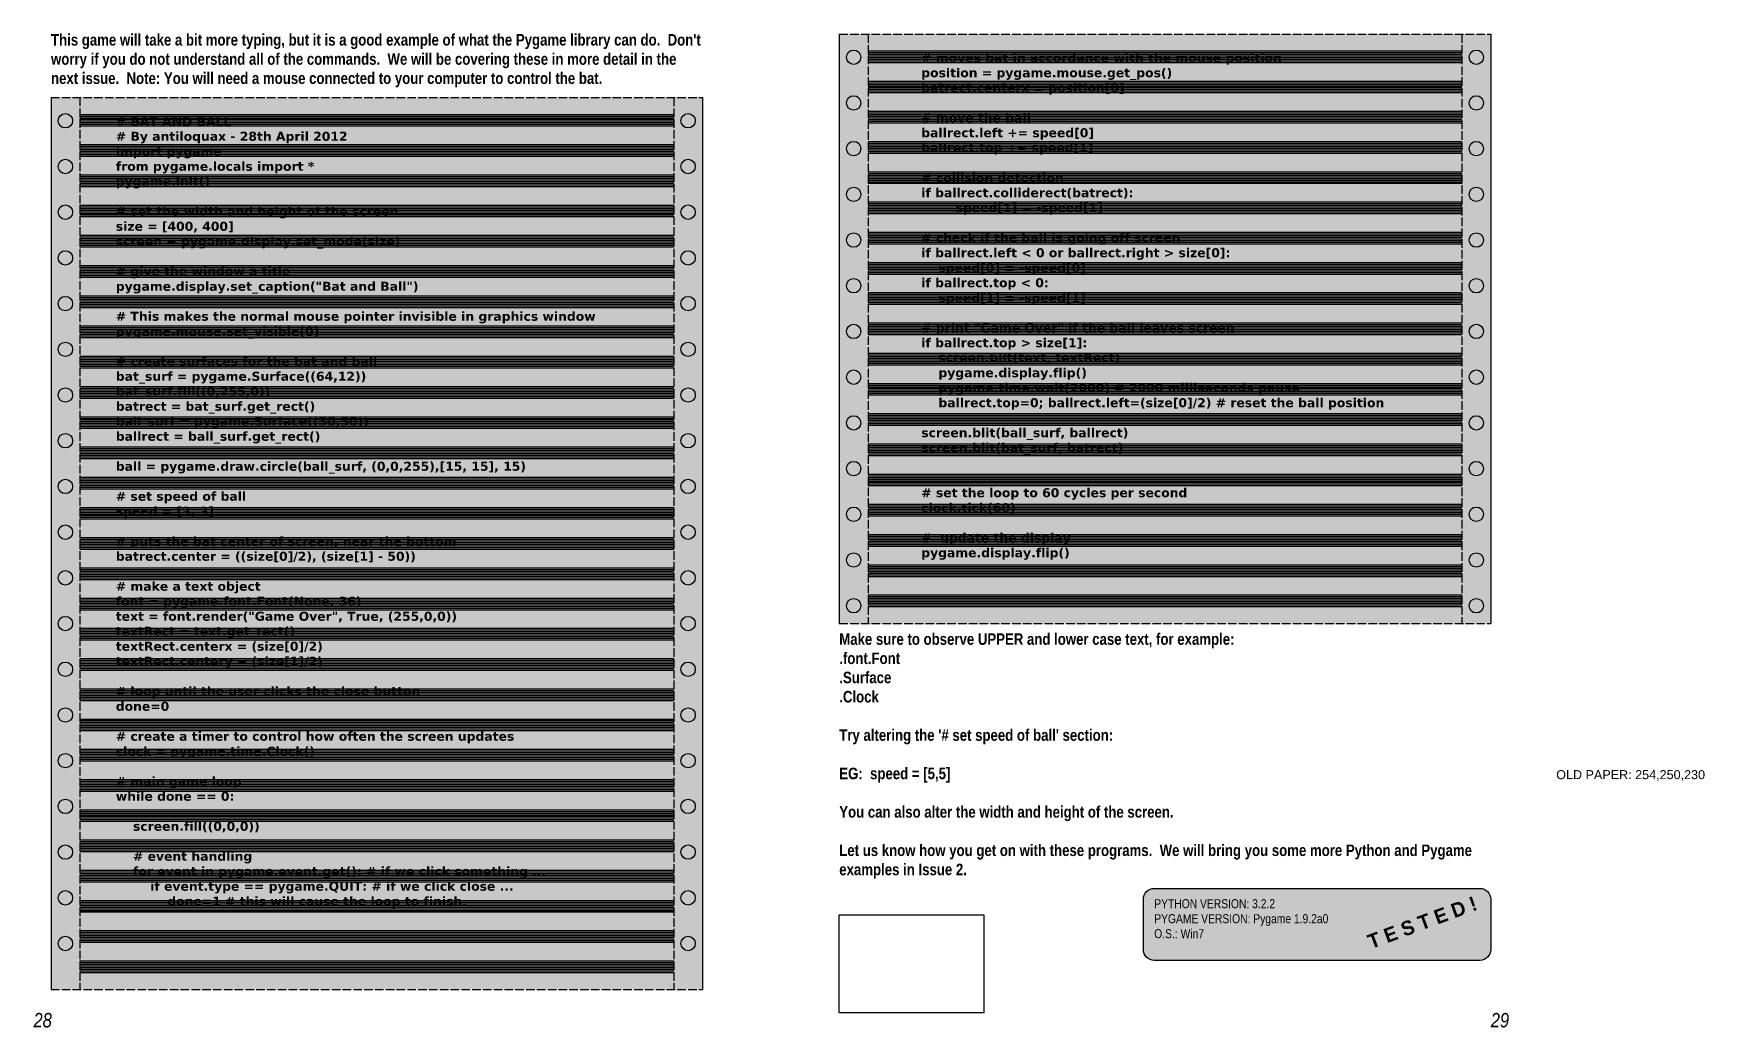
# Model space of a CAD drawing. Header units: millimetres. Extents: x 744 to 1208, y 6 to 282.
import ezdxf

# ---------------------------------------------------------------- set-up
doc = ezdxf.new("R2010")
doc.units = ezdxf.units.MM
doc.header["$LTSCALE"] = 0.2
doc.linetypes.add('ACAD_ISO02W100', pattern=[15, 12, -3])
for name, color, linetype in [('Background Fill', 3, 'Continuous'), ('Images', 7, 'Continuous'), ('Text', 7, 'Continuous')]:
    doc.layers.add(name, color=color, linetype=linetype)
doc.styles.get("Standard").update_dxf_attribs({"font": 'arial.ttf'})
picture_1 = doc.add_image_def('image1.png', size_in_pixel=(512, 347))

msp = doc.modelspace()

# ---------------------------------------------------------------- hatches: boundary and pattern name
at = {"layer": 'Background Fill', "true_color": 0xfefae6}
h = msp.add_hatch(color=7, dxfattribs=at)
h.dxf.hatch_style = 1
h.paths.add_polyline_path([(975.56, 282), (967.56, 282), (967.56, 118.2), (975.56, 118.2)])
h.paths.add_polyline_path([(973.56, 250.16, -1), (969.56, 250.16, -1)], flags=16)
h.paths.add_polyline_path([(969.56, 262.86, -1), (973.56, 262.86, -1)], flags=16)
h.paths.add_polyline_path([(973.56, 237.46, -1), (969.56, 237.46, -1)], flags=16)
h.paths.add_polyline_path([(969.56, 275.56, -1), (973.56, 275.56, -1)], flags=16)
h.paths.add_polyline_path([(973.56, 224.76, -1), (969.56, 224.76, -1)], flags=16)
h.paths.add_polyline_path([(973.56, 212.06, -1), (969.56, 212.06, -1)], flags=16)
h.paths.add_polyline_path([(973.56, 199.36, -1), (969.56, 199.36, -1)], flags=16)
h.paths.add_polyline_path([(973.56, 186.66, -1), (969.56, 186.66, -1)], flags=16)
h.paths.add_polyline_path([(973.56, 173.96, -1), (969.56, 173.96, -1)], flags=16)
h.paths.add_polyline_path([(973.56, 161.26, -1), (969.56, 161.26, -1)], flags=16)
h.paths.add_polyline_path([(973.56, 148.56, -1), (969.56, 148.56, -1)], flags=16)
h.paths.add_polyline_path([(973.56, 135.86, -1), (969.56, 135.86, -1)], flags=16)
h.paths.add_polyline_path([(973.56, 123.16, -1), (969.56, 123.16, -1)], flags=16)
h.paths.add_polyline_path([(1148.56, 282), (1140.56, 282), (1140.56, 118.2), (1148.56, 118.2)])
h.paths.add_polyline_path([(1146.56, 250.16, -1), (1142.56, 250.16, -1)], flags=16)
h.paths.add_polyline_path([(1142.56, 262.86, -1), (1146.56, 262.86, -1)], flags=16)
h.paths.add_polyline_path([(1146.56, 237.46, -1), (1142.56, 237.46, -1)], flags=16)
h.paths.add_polyline_path([(1142.56, 275.56, -1), (1146.56, 275.56, -1)], flags=16)
h.paths.add_polyline_path([(1146.56, 224.76, -1), (1142.56, 224.76, -1)], flags=16)
h.paths.add_polyline_path([(1146.56, 212.06, -1), (1142.56, 212.06, -1)], flags=16)
h.paths.add_polyline_path([(1146.56, 199.36, -1), (1142.56, 199.36, -1)], flags=16)
h.paths.add_polyline_path([(1146.56, 186.66, -1), (1142.56, 186.66, -1)], flags=16)
h.paths.add_polyline_path([(1146.56, 173.96, -1), (1142.56, 173.96, -1)], flags=16)
h.paths.add_polyline_path([(1146.56, 161.26, -1), (1142.56, 161.26, -1)], flags=16)
h.paths.add_polyline_path([(1146.56, 148.56, -1), (1142.56, 148.56, -1)], flags=16)
h.paths.add_polyline_path([(1146.56, 135.86, -1), (1142.56, 135.86, -1)], flags=16)
h.paths.add_polyline_path([(1146.56, 123.16, -1), (1142.56, 123.16, -1)], flags=16)
h = msp.add_hatch(color=7, dxfattribs=at)
h.dxf.hatch_style = 1
h.paths.add_polyline_path([(929.56, 264.34), (921.56, 264.34), (921.56, 16.54), (929.56, 16.54)])
h.paths.add_polyline_path([(927.56, 232.5, -1), (923.56, 232.5, -1)], flags=16)
h.paths.add_polyline_path([(923.56, 245.2, -1), (927.56, 245.2, -1)], flags=16)
h.paths.add_polyline_path([(927.56, 219.8, -1), (923.56, 219.8, -1)], flags=16)
h.paths.add_polyline_path([(923.56, 257.9, -1), (927.56, 257.9, -1)], flags=16)
h.paths.add_polyline_path([(927.56, 207.1, -1), (923.56, 207.1, -1)], flags=16)
h.paths.add_polyline_path([(927.56, 194.4, -1), (923.56, 194.4, -1)], flags=16)
h.paths.add_polyline_path([(927.56, 181.7, -1), (923.56, 181.7, -1)], flags=16)
h.paths.add_polyline_path([(927.56, 169, -1), (923.56, 169, -1)], flags=16)
h.paths.add_polyline_path([(927.56, 156.3, -1), (923.56, 156.3, -1)], flags=16)
h.paths.add_polyline_path([(927.56, 143.6, -1), (923.56, 143.6, -1)], flags=16)
h.paths.add_polyline_path([(927.56, 130.9, -1), (923.56, 130.9, -1)], flags=16)
h.paths.add_polyline_path([(927.56, 118.2, -1), (923.56, 118.2, -1)], flags=16)
h.paths.add_polyline_path([(927.56, 105.5, -1), (923.56, 105.5, -1)], flags=16)
h.paths.add_polyline_path([(927.56, 92.8, -1), (923.56, 92.8, -1)], flags=16)
h.paths.add_polyline_path([(927.56, 80.1, -1), (923.56, 80.1, -1)], flags=16)
h.paths.add_polyline_path([(927.56, 67.4, -1), (923.56, 67.4, -1)], flags=16)
h.paths.add_polyline_path([(927.56, 54.7, -1), (923.56, 54.7, -1)], flags=16)
h.paths.add_polyline_path([(927.56, 42, -1), (923.56, 42, -1)], flags=16)
h.paths.add_polyline_path([(927.56, 29.3, -1), (923.56, 29.3, -1)], flags=16)
h.paths.add_polyline_path([(756.56, 264.34), (748.56, 264.34), (748.56, 16.54), (756.56, 16.54)])
h.paths.add_polyline_path([(750.56, 245.2, -1), (754.56, 245.2, -1)], flags=16)
h.paths.add_polyline_path([(754.56, 232.5, -1), (750.56, 232.5, -1)], flags=16)
h.paths.add_polyline_path([(750.56, 257.9, -1), (754.56, 257.9, -1)], flags=16)
h.paths.add_polyline_path([(754.56, 219.8, -1), (750.56, 219.8, -1)], flags=16)
h.paths.add_polyline_path([(754.56, 207.1, -1), (750.56, 207.1, -1)], flags=16)
h.paths.add_polyline_path([(754.56, 194.4, -1), (750.56, 194.4, -1)], flags=16)
h.paths.add_polyline_path([(754.56, 181.7, -1), (750.56, 181.7, -1)], flags=16)
h.paths.add_polyline_path([(754.56, 169, -1), (750.56, 169, -1)], flags=16)
h.paths.add_polyline_path([(754.56, 156.3, -1), (750.56, 156.3, -1)], flags=16)
h.paths.add_polyline_path([(754.56, 143.6, -1), (750.56, 143.6, -1)], flags=16)
h.paths.add_polyline_path([(754.56, 130.9, -1), (750.56, 130.9, -1)], flags=16)
h.paths.add_polyline_path([(754.56, 118.2, -1), (750.56, 118.2, -1)], flags=16)
h.paths.add_polyline_path([(754.56, 105.5, -1), (750.56, 105.5, -1)], flags=16)
h.paths.add_polyline_path([(754.56, 92.8, -1), (750.56, 92.8, -1)], flags=16)
h.paths.add_polyline_path([(754.56, 80.1, -1), (750.56, 80.1, -1)], flags=16)
h.paths.add_polyline_path([(754.56, 67.4, -1), (750.56, 67.4, -1)], flags=16)
h.paths.add_polyline_path([(754.56, 54.7, -1), (750.56, 54.7, -1)], flags=16)
h.paths.add_polyline_path([(754.56, 42, -1), (750.56, 42, -1)], flags=16)
h.paths.add_polyline_path([(754.56, 29.3, -1), (750.56, 29.3, -1)], flags=16)
h = msp.add_hatch(color=7, dxfattribs=at)
h.dxf.hatch_style = 1
edge = h.paths.add_edge_path()
edge.add_arc((1055.06, 41.62), 3, 90, 180, ccw=False)
edge.add_line((1055.06, 44.62), (1145.56, 44.62))
edge.add_arc((1145.56, 41.62), 3, 0, 90, ccw=False)
edge.add_line((1148.56, 41.62), (1148.56, 27.62))
edge.add_arc((1145.56, 27.62), 3, -90, 0, ccw=False)
edge.add_line((1145.56, 24.62), (1055.06, 24.62))
edge.add_arc((1055.06, 27.62), 3, 180, 270, ccw=False)
edge.add_line((1052.06, 27.62), (1052.06, 41.62))

# ---------------------------------------------------------------- linework, layer by layer
at = {"color": 254, "linetype": 'ACAD_ISO02W100', "true_color": 0xfcf0b6}
for p, q in [((967.56, 282), (1148.56, 282)), ((975.56, 282), (975.56, 118.2)), ((1140.56, 282), (1140.56, 118.2)), ((748.56, 264.34), (929.56, 264.34)), ((756.56, 264.34), (756.56, 16.54)), ((921.56, 264.34), (921.56, 16.54)), ((967.56, 118.2), (1148.56, 118.2)), ((748.56, 16.54), (929.56, 16.54))]:
    msp.add_line(p, q, dxfattribs=at)
at = {"color": 254, "true_color": 0xfcf0b6}
for p, q in [((967.56, 282), (967.56, 118.2)), ((1148.56, 282), (1148.56, 118.2)), ((748.56, 264.34), (748.56, 16.54)), ((929.56, 264.34), (929.56, 16.54))]:
    msp.add_line(p, q, dxfattribs=at)
msp.add_lwpolyline([(1052.06, 41.62, -0.414214), (1055.06, 44.62), (1145.56, 44.62, -0.414214), (1148.56, 41.62), (1148.56, 27.62, -0.414214), (1145.56, 24.62), (1055.06, 24.62, -0.414214), (1052.06, 27.62)], format="xyb", close=True, dxfattribs=at)
for centre in [(971.56, 275.56), (1144.56, 275.56), (971.56, 262.86), (1144.56, 262.86), (752.56, 257.9), (925.56, 257.9), (971.56, 250.16), (1144.56, 250.16), (752.56, 245.2), (925.56, 245.2), (971.56, 237.46), (1144.56, 237.46), (752.56, 232.5), (925.56, 232.5), (971.56, 224.76), (1144.56, 224.76), (752.56, 219.8), (925.56, 219.8), (971.56, 212.06), (1144.56, 212.06), (752.56, 207.1), (925.56, 207.1), (971.56, 199.36), (1144.56, 199.36), (752.56, 194.4), (925.56, 194.4), (971.56, 186.66), (1144.56, 186.66), (752.56, 181.7), (925.56, 181.7), (971.56, 173.96), (1144.56, 173.96), (752.56, 169), (925.56, 169), (971.56, 161.26), (1144.56, 161.26), (752.56, 156.3), (925.56, 156.3), (971.56, 148.56), (1144.56, 148.56), (752.56, 143.6), (925.56, 143.6), (971.56, 135.86), (1144.56, 135.86), (752.56, 130.9), (925.56, 130.9), (971.56, 123.16), (1144.56, 123.16), (752.56, 118.2), (925.56, 118.2), (752.56, 105.5), (925.56, 105.5), (752.56, 92.8), (925.56, 92.8), (752.56, 80.1), (925.56, 80.1), (752.56, 67.4), (925.56, 67.4), (752.56, 54.7), (925.56, 54.7), (752.56, 42), (925.56, 42), (752.56, 29.3), (925.56, 29.3)]:
    msp.add_circle(centre, 2, dxfattribs=at)
at = {"layer": 'Background Fill', "color": 254, "true_color": 0xcdfee6}
for p, q in [((975.56, 277.34), (1140.56, 277.34)), ((975.56, 276.88), (1140.56, 276.88)), ((975.56, 276.42), (1140.56, 276.42)), ((975.56, 275.96), (1140.56, 275.96)), ((975.56, 275.5), (1140.56, 275.5)), ((975.56, 275.04), (1140.56, 275.04)), ((975.56, 274.58), (1140.56, 274.58)), ((975.56, 274.12), (1140.56, 274.12)), ((975.56, 268.94), (1140.56, 268.94)), ((975.56, 268.48), (1140.56, 268.48)), ((975.56, 268.02), (1140.56, 268.02)), ((975.56, 267.56), (1140.56, 267.56)), ((975.56, 267.1), (1140.56, 267.1)), ((975.56, 266.64), (1140.56, 266.64)), ((975.56, 266.18), (1140.56, 266.18)), ((975.56, 265.72), (1140.56, 265.72)), ((975.56, 260.54), (1140.56, 260.54)), ((975.56, 260.08), (1140.56, 260.08)), ((756.56, 259.68), (921.56, 259.68)), ((756.56, 259.22), (921.56, 259.22)), ((756.56, 258.76), (921.56, 258.76)), ((756.56, 258.3), (921.56, 258.3)), ((756.56, 257.84), (921.56, 257.84)), ((756.56, 257.38), (921.56, 257.38)), ((756.56, 256.92), (921.56, 256.92)), ((756.56, 256.46), (921.56, 256.46)), ((975.56, 259.62), (1140.56, 259.62)), ((975.56, 259.16), (1140.56, 259.16)), ((975.56, 258.7), (1140.56, 258.7)), ((975.56, 258.24), (1140.56, 258.24)), ((975.56, 257.78), (1140.56, 257.78)), ((975.56, 257.32), (1140.56, 257.32)), ((756.56, 251.28), (921.56, 251.28)), ((756.56, 250.82), (921.56, 250.82)), ((975.56, 252.14), (1140.56, 252.14)), ((975.56, 251.68), (1140.56, 251.68)), ((975.56, 251.22), (1140.56, 251.22)), ((975.56, 250.76), (1140.56, 250.76)), ((756.56, 250.36), (921.56, 250.36)), ((756.56, 249.9), (921.56, 249.9)), ((756.56, 249.44), (921.56, 249.44)), ((756.56, 248.98), (921.56, 248.98)), ((756.56, 248.52), (921.56, 248.52)), ((756.56, 248.06), (921.56, 248.06)), ((975.56, 250.3), (1140.56, 250.3)), ((975.56, 249.84), (1140.56, 249.84)), ((975.56, 249.38), (1140.56, 249.38)), ((975.56, 248.92), (1140.56, 248.92)), ((756.56, 242.88), (921.56, 242.88)), ((756.56, 242.42), (921.56, 242.42)), ((756.56, 241.96), (921.56, 241.96)), ((756.56, 241.5), (921.56, 241.5)), ((975.56, 243.74), (1140.56, 243.74)), ((975.56, 243.28), (1140.56, 243.28)), ((975.56, 242.82), (1140.56, 242.82)), ((975.56, 242.36), (1140.56, 242.36)), ((975.56, 241.9), (1140.56, 241.9)), ((975.56, 241.44), (1140.56, 241.44)), ((756.56, 241.04), (921.56, 241.04)), ((756.56, 240.58), (921.56, 240.58)), ((756.56, 240.12), (921.56, 240.12)), ((756.56, 239.66), (921.56, 239.66)), ((975.56, 240.98), (1140.56, 240.98)), ((975.56, 240.52), (1140.56, 240.52)), ((756.56, 234.48), (921.56, 234.48)), ((756.56, 234.02), (921.56, 234.02)), ((756.56, 233.56), (921.56, 233.56)), ((756.56, 233.1), (921.56, 233.1)), ((756.56, 232.64), (921.56, 232.64)), ((756.56, 232.18), (921.56, 232.18)), ((975.56, 235.34), (1140.56, 235.34)), ((975.56, 234.88), (1140.56, 234.88)), ((975.56, 234.42), (1140.56, 234.42)), ((975.56, 233.96), (1140.56, 233.96)), ((975.56, 233.5), (1140.56, 233.5)), ((975.56, 233.04), (1140.56, 233.04)), ((975.56, 232.58), (1140.56, 232.58)), ((756.56, 231.72), (921.56, 231.72)), ((756.56, 231.26), (921.56, 231.26)), ((975.56, 232.12), (1140.56, 232.12)), ((756.56, 226.08), (921.56, 226.08)), ((756.56, 225.62), (921.56, 225.62)), ((756.56, 225.16), (921.56, 225.16)), ((756.56, 224.7), (921.56, 224.7)), ((756.56, 224.24), (921.56, 224.24)), ((756.56, 223.78), (921.56, 223.78)), ((756.56, 223.32), (921.56, 223.32)), ((975.56, 226.94), (1140.56, 226.94)), ((975.56, 226.48), (1140.56, 226.48)), ((975.56, 226.02), (1140.56, 226.02)), ((975.56, 225.56), (1140.56, 225.56)), ((975.56, 225.1), (1140.56, 225.1)), ((975.56, 224.64), (1140.56, 224.64)), ((975.56, 224.18), (1140.56, 224.18)), ((975.56, 223.72), (1140.56, 223.72)), ((756.56, 222.86), (921.56, 222.86)), ((975.56, 218.54), (1140.56, 218.54)), ((756.56, 217.68), (921.56, 217.68)), ((756.56, 217.22), (921.56, 217.22)), ((756.56, 216.76), (921.56, 216.76)), ((756.56, 216.3), (921.56, 216.3)), ((756.56, 215.84), (921.56, 215.84)), ((756.56, 215.38), (921.56, 215.38)), ((756.56, 214.92), (921.56, 214.92)), ((756.56, 214.46), (921.56, 214.46)), ((975.56, 218.08), (1140.56, 218.08)), ((975.56, 217.62), (1140.56, 217.62)), ((975.56, 217.16), (1140.56, 217.16)), ((975.56, 216.7), (1140.56, 216.7)), ((975.56, 216.24), (1140.56, 216.24)), ((975.56, 215.78), (1140.56, 215.78)), ((975.56, 215.32), (1140.56, 215.32)), ((756.56, 209.28), (921.56, 209.28)), ((975.56, 210.14), (1140.56, 210.14)), ((975.56, 209.68), (1140.56, 209.68)), ((975.56, 209.22), (1140.56, 209.22)), ((756.56, 208.82), (921.56, 208.82)), ((756.56, 208.36), (921.56, 208.36)), ((756.56, 207.9), (921.56, 207.9)), ((756.56, 207.44), (921.56, 207.44)), ((756.56, 206.98), (921.56, 206.98)), ((756.56, 206.52), (921.56, 206.52)), ((756.56, 206.06), (921.56, 206.06)), ((975.56, 208.76), (1140.56, 208.76)), ((975.56, 208.3), (1140.56, 208.3)), ((975.56, 207.84), (1140.56, 207.84)), ((975.56, 207.38), (1140.56, 207.38)), ((975.56, 206.92), (1140.56, 206.92)), ((756.56, 200.88), (921.56, 200.88)), ((756.56, 200.42), (921.56, 200.42)), ((756.56, 199.96), (921.56, 199.96)), ((975.56, 201.74), (1140.56, 201.74)), ((975.56, 201.28), (1140.56, 201.28)), ((975.56, 200.82), (1140.56, 200.82)), ((975.56, 200.36), (1140.56, 200.36)), ((975.56, 199.9), (1140.56, 199.9)), ((756.56, 199.5), (921.56, 199.5)), ((756.56, 199.04), (921.56, 199.04)), ((756.56, 198.58), (921.56, 198.58)), ((756.56, 198.12), (921.56, 198.12)), ((756.56, 197.66), (921.56, 197.66)), ((975.56, 199.44), (1140.56, 199.44)), ((975.56, 198.98), (1140.56, 198.98)), ((975.56, 198.52), (1140.56, 198.52)), ((756.56, 192.48), (921.56, 192.48)), ((756.56, 192.02), (921.56, 192.02)), ((756.56, 191.56), (921.56, 191.56)), ((756.56, 191.1), (921.56, 191.1)), ((756.56, 190.64), (921.56, 190.64)), ((975.56, 193.34), (1140.56, 193.34)), ((975.56, 192.88), (1140.56, 192.88)), ((975.56, 192.42), (1140.56, 192.42)), ((975.56, 191.96), (1140.56, 191.96)), ((975.56, 191.5), (1140.56, 191.5)), ((975.56, 191.04), (1140.56, 191.04)), ((975.56, 190.58), (1140.56, 190.58)), ((756.56, 190.18), (921.56, 190.18)), ((756.56, 189.72), (921.56, 189.72)), ((756.56, 189.26), (921.56, 189.26)), ((975.56, 190.12), (1140.56, 190.12)), ((756.56, 184.08), (921.56, 184.08)), ((756.56, 183.62), (921.56, 183.62)), ((756.56, 183.16), (921.56, 183.16)), ((756.56, 182.7), (921.56, 182.7)), ((756.56, 182.24), (921.56, 182.24)), ((756.56, 181.78), (921.56, 181.78)), ((756.56, 181.32), (921.56, 181.32)), ((975.56, 184.94), (1140.56, 184.94)), ((975.56, 184.48), (1140.56, 184.48)), ((975.56, 184.02), (1140.56, 184.02)), ((975.56, 183.56), (1140.56, 183.56)), ((975.56, 183.1), (1140.56, 183.1)), ((975.56, 182.64), (1140.56, 182.64)), ((975.56, 182.18), (1140.56, 182.18)), ((975.56, 181.72), (1140.56, 181.72)), ((756.56, 180.86), (921.56, 180.86)), ((975.56, 176.54), (1140.56, 176.54)), ((756.56, 175.68), (921.56, 175.68)), ((756.56, 175.22), (921.56, 175.22)), ((756.56, 174.76), (921.56, 174.76)), ((756.56, 174.3), (921.56, 174.3)), ((756.56, 173.84), (921.56, 173.84)), ((756.56, 173.38), (921.56, 173.38)), ((756.56, 172.92), (921.56, 172.92)), ((756.56, 172.46), (921.56, 172.46)), ((975.56, 176.08), (1140.56, 176.08)), ((975.56, 175.62), (1140.56, 175.62)), ((975.56, 175.16), (1140.56, 175.16)), ((975.56, 174.7), (1140.56, 174.7)), ((975.56, 174.24), (1140.56, 174.24)), ((975.56, 173.78), (1140.56, 173.78)), ((975.56, 173.32), (1140.56, 173.32)), ((756.56, 167.28), (921.56, 167.28)), ((975.56, 168.14), (1140.56, 168.14)), ((975.56, 167.68), (1140.56, 167.68)), ((975.56, 167.22), (1140.56, 167.22)), ((756.56, 166.82), (921.56, 166.82)), ((756.56, 166.36), (921.56, 166.36)), ((756.56, 165.9), (921.56, 165.9)), ((756.56, 165.44), (921.56, 165.44)), ((756.56, 164.98), (921.56, 164.98)), ((756.56, 164.52), (921.56, 164.52)), ((756.56, 164.06), (921.56, 164.06)), ((975.56, 166.76), (1140.56, 166.76)), ((975.56, 166.3), (1140.56, 166.3)), ((975.56, 165.84), (1140.56, 165.84)), ((975.56, 165.38), (1140.56, 165.38)), ((975.56, 164.92), (1140.56, 164.92)), ((756.56, 158.88), (921.56, 158.88)), ((756.56, 158.42), (921.56, 158.42)), ((756.56, 157.96), (921.56, 157.96)), ((975.56, 159.74), (1140.56, 159.74)), ((975.56, 159.28), (1140.56, 159.28)), ((975.56, 158.82), (1140.56, 158.82)), ((975.56, 158.36), (1140.56, 158.36)), ((975.56, 157.9), (1140.56, 157.9)), ((756.56, 157.5), (921.56, 157.5)), ((756.56, 157.04), (921.56, 157.04)), ((756.56, 156.58), (921.56, 156.58)), ((756.56, 156.12), (921.56, 156.12)), ((756.56, 155.66), (921.56, 155.66)), ((975.56, 157.44), (1140.56, 157.44)), ((975.56, 156.98), (1140.56, 156.98)), ((975.56, 156.52), (1140.56, 156.52)), ((756.56, 150.48), (921.56, 150.48)), ((756.56, 150.02), (921.56, 150.02)), ((756.56, 149.56), (921.56, 149.56)), ((756.56, 149.1), (921.56, 149.1)), ((756.56, 148.64), (921.56, 148.64)), ((975.56, 151.34), (1140.56, 151.34)), ((975.56, 150.88), (1140.56, 150.88)), ((975.56, 150.42), (1140.56, 150.42)), ((975.56, 149.96), (1140.56, 149.96)), ((975.56, 149.5), (1140.56, 149.5)), ((975.56, 149.04), (1140.56, 149.04)), ((975.56, 148.58), (1140.56, 148.58)), ((756.56, 148.18), (921.56, 148.18)), ((756.56, 147.72), (921.56, 147.72)), ((756.56, 147.26), (921.56, 147.26)), ((975.56, 148.12), (1140.56, 148.12)), ((756.56, 142.08), (921.56, 142.08)), ((756.56, 141.62), (921.56, 141.62)), ((756.56, 141.16), (921.56, 141.16)), ((756.56, 140.7), (921.56, 140.7)), ((756.56, 140.24), (921.56, 140.24)), ((756.56, 139.78), (921.56, 139.78)), ((756.56, 139.32), (921.56, 139.32)), ((975.56, 142.94), (1140.56, 142.94)), ((975.56, 142.48), (1140.56, 142.48)), ((975.56, 142.02), (1140.56, 142.02)), ((975.56, 141.56), (1140.56, 141.56)), ((975.56, 141.1), (1140.56, 141.1)), ((975.56, 140.64), (1140.56, 140.64)), ((975.56, 140.18), (1140.56, 140.18)), ((975.56, 139.72), (1140.56, 139.72)), ((756.56, 138.86), (921.56, 138.86)), ((756.56, 133.68), (921.56, 133.68)), ((756.56, 133.22), (921.56, 133.22)), ((756.56, 132.76), (921.56, 132.76)), ((756.56, 132.3), (921.56, 132.3)), ((756.56, 131.84), (921.56, 131.84)), ((756.56, 131.38), (921.56, 131.38)), ((756.56, 130.92), (921.56, 130.92)), ((756.56, 130.46), (921.56, 130.46)), ((975.56, 134.54), (1140.56, 134.54)), ((975.56, 134.08), (1140.56, 134.08)), ((975.56, 133.62), (1140.56, 133.62)), ((975.56, 133.16), (1140.56, 133.16)), ((975.56, 132.7), (1140.56, 132.7)), ((975.56, 132.24), (1140.56, 132.24)), ((975.56, 131.78), (1140.56, 131.78)), ((975.56, 131.32), (1140.56, 131.32)), ((975.56, 126.14), (1140.56, 126.14)), ((975.56, 125.68), (1140.56, 125.68)), ((756.56, 125.28), (921.56, 125.28)), ((756.56, 124.82), (921.56, 124.82)), ((756.56, 124.36), (921.56, 124.36)), ((756.56, 123.9), (921.56, 123.9)), ((756.56, 123.44), (921.56, 123.44)), ((756.56, 122.98), (921.56, 122.98)), ((756.56, 122.52), (921.56, 122.52)), ((756.56, 122.06), (921.56, 122.06)), ((975.56, 125.22), (1140.56, 125.22)), ((975.56, 124.76), (1140.56, 124.76)), ((975.56, 124.3), (1140.56, 124.3)), ((975.56, 123.84), (1140.56, 123.84)), ((975.56, 123.38), (1140.56, 123.38)), ((975.56, 122.92), (1140.56, 122.92)), ((756.56, 116.88), (921.56, 116.88)), ((756.56, 116.42), (921.56, 116.42)), ((756.56, 115.96), (921.56, 115.96)), ((756.56, 115.5), (921.56, 115.5)), ((756.56, 115.04), (921.56, 115.04)), ((756.56, 114.58), (921.56, 114.58)), ((756.56, 114.12), (921.56, 114.12)), ((756.56, 113.66), (921.56, 113.66)), ((756.56, 108.48), (921.56, 108.48)), ((756.56, 108.02), (921.56, 108.02)), ((756.56, 107.56), (921.56, 107.56)), ((756.56, 107.1), (921.56, 107.1)), ((756.56, 106.64), (921.56, 106.64)), ((756.56, 106.18), (921.56, 106.18)), ((756.56, 105.72), (921.56, 105.72)), ((756.56, 105.26), (921.56, 105.26)), ((756.56, 100.08), (921.56, 100.08)), ((756.56, 99.62), (921.56, 99.62)), ((756.56, 99.16), (921.56, 99.16)), ((756.56, 98.7), (921.56, 98.7)), ((756.56, 98.24), (921.56, 98.24)), ((756.56, 97.78), (921.56, 97.78)), ((756.56, 97.32), (921.56, 97.32)), ((756.56, 96.86), (921.56, 96.86)), ((756.56, 91.68), (921.56, 91.68)), ((756.56, 91.22), (921.56, 91.22)), ((756.56, 90.76), (921.56, 90.76)), ((756.56, 90.3), (921.56, 90.3)), ((756.56, 89.84), (921.56, 89.84)), ((756.56, 89.38), (921.56, 89.38)), ((756.56, 88.92), (921.56, 88.92)), ((756.56, 88.46), (921.56, 88.46)), ((756.56, 83.28), (921.56, 83.28)), ((756.56, 82.82), (921.56, 82.82)), ((756.56, 82.36), (921.56, 82.36)), ((756.56, 81.9), (921.56, 81.9)), ((756.56, 81.44), (921.56, 81.44)), ((756.56, 80.98), (921.56, 80.98)), ((756.56, 80.52), (921.56, 80.52)), ((756.56, 80.06), (921.56, 80.06)), ((756.56, 74.88), (921.56, 74.88)), ((756.56, 74.42), (921.56, 74.42)), ((756.56, 73.96), (921.56, 73.96)), ((756.56, 73.5), (921.56, 73.5)), ((756.56, 73.04), (921.56, 73.04)), ((756.56, 72.58), (921.56, 72.58)), ((756.56, 72.12), (921.56, 72.12)), ((756.56, 71.66), (921.56, 71.66)), ((756.56, 66.48), (921.56, 66.48)), ((756.56, 66.02), (921.56, 66.02)), ((756.56, 65.56), (921.56, 65.56)), ((756.56, 65.1), (921.56, 65.1)), ((756.56, 64.64), (921.56, 64.64)), ((756.56, 64.18), (921.56, 64.18)), ((756.56, 63.72), (921.56, 63.72)), ((756.56, 63.26), (921.56, 63.26)), ((756.56, 58.08), (921.56, 58.08)), ((756.56, 57.62), (921.56, 57.62)), ((756.56, 57.16), (921.56, 57.16)), ((756.56, 56.7), (921.56, 56.7)), ((756.56, 56.24), (921.56, 56.24)), ((756.56, 55.78), (921.56, 55.78)), ((756.56, 55.32), (921.56, 55.32)), ((756.56, 54.86), (921.56, 54.86)), ((756.56, 49.68), (921.56, 49.68)), ((756.56, 49.22), (921.56, 49.22)), ((756.56, 48.76), (921.56, 48.76)), ((756.56, 48.3), (921.56, 48.3)), ((756.56, 47.84), (921.56, 47.84)), ((756.56, 47.38), (921.56, 47.38)), ((756.56, 46.92), (921.56, 46.92)), ((756.56, 46.46), (921.56, 46.46)), ((756.56, 41.28), (921.56, 41.28)), ((756.56, 40.82), (921.56, 40.82)), ((756.56, 40.36), (921.56, 40.36)), ((756.56, 39.9), (921.56, 39.9)), ((756.56, 39.44), (921.56, 39.44)), ((756.56, 38.98), (921.56, 38.98)), ((756.56, 38.52), (921.56, 38.52)), ((756.56, 38.06), (921.56, 38.06)), ((756.56, 32.88), (921.56, 32.88)), ((756.56, 32.42), (921.56, 32.42)), ((756.56, 31.96), (921.56, 31.96)), ((756.56, 31.5), (921.56, 31.5)), ((756.56, 31.04), (921.56, 31.04)), ((756.56, 30.58), (921.56, 30.58)), ((756.56, 30.12), (921.56, 30.12)), ((756.56, 29.66), (921.56, 29.66)), ((756.56, 24.48), (921.56, 24.48)), ((756.56, 24.02), (921.56, 24.02)), ((756.56, 23.56), (921.56, 23.56)), ((756.56, 23.1), (921.56, 23.1)), ((756.56, 22.64), (921.56, 22.64)), ((756.56, 22.18), (921.56, 22.18)), ((756.56, 21.72), (921.56, 21.72)), ((756.56, 21.26), (921.56, 21.26))]:
    msp.add_line(p, q, dxfattribs=at)
at = {"layer": 'Background Fill', "color": 18, "true_color": 0x000000}
for points in [[(967.56, 282), (1148.56, 282), (967.56, 118.2), (1148.56, 118.2)], [(748.56, 264.34), (929.56, 264.34), (748.56, 16.54), (929.56, 16.54)]]:
    msp.add_solid(points, dxfattribs=at)
at = {"layer": 'Background Fill', "color": 7, "true_color": 0xfefae6}
for points in [[(975.56, 282), (1140.56, 282), (975.56, 118.2), (1140.56, 118.2)], [(756.56, 264.34), (921.56, 264.34), (756.56, 16.54), (921.56, 16.54)]]:
    msp.add_solid(points, dxfattribs=at)

# ---------------------------------------------------------------- texts
at = {"char_height": 3.2, "attachment_point": 1}
for s, insert in [("{\\fArial Narrow|b1|i0|c0|p34;This game will take a bit more typing, but it is a good example of what the Pygame library can do.  Don't worry if you do not understand all of the commands.  We will be covering these in more detail in the next issue.  Note: You will need a mouse connected to your computer to control the bat.}", (748.56, 282)), ("{\\fArial Narrow|b1|i0|c0|p34;Make sure to observe UPPER and lower case text, for example:\\P.font.Font\\P.Surface\\P.Clock\\P\\PTry altering the '# set speed of ball' section:\\P\\PEG:  speed = [5,5]\\P\\PYou can also alter the width and height of the screen.\\P\\PLet us know how you get on with these programs.  We will bring you some more Python and Pygame examples in Issue 2.}", (967.56, 115.49))]:
    msp.add_mtext_dynamic_manual_height_columns(s, width=181, gutter_width=12.5, heights=[0], dxfattribs=dict(at, insert=insert))
at = {"layer": 'Background Fill', "insert": (1166.75, 77.47), "char_height": 2.5, "attachment_point": 1}
msp.add_mtext_dynamic_manual_height_columns('OLD PAPER: 254,250,230', width=57.2672, gutter_width=12.5, heights=[0], dxfattribs=at)
at = {"layer": 'Text', "char_height": 2.5, "attachment_point": 1}
for s, width, insert in [('{\\fVerdana|b1|i0|c0|p34;\\C252;    # moves bat in accordance with the mouse position\\P    position = pygame.mouse.get_pos()\\P    batrect.centerx = position[0]\\P\\P    # move the ball\\P    ballrect.left += speed[0]\\P    ballrect.top += speed[1]\\P\\P    # collision detection\\P    if ballrect.colliderect(batrect):\\P            speed[1] = -speed[1]\\P\\P    # check if the ball is going off screen\\P    if ballrect.left < 0 or ballrect.right > size[0]:\\P        speed[0] = -speed[0]\\P    if ballrect.top < 0:\\P        speed[1] = -speed[1]\\P\\P    # print "Game Over" if the ball leaves screen\\P    if ballrect.top > size[1]:\\P        screen.blit(text, textRect)\\P        pygame.display.flip()\\P        pygame.time.wait(2000) # 2000 milliseconds pause\\P        ballrect.top=0; ballrect.left=(size[0]/2) # reset the ball position\\P\\P    screen.blit(ball_surf, ballrect)\\P    screen.blit(bat_surf, batrect)\\P\\P\\P    # set the loop to 60 cycles per second\\P    clock.tick(60)\\P\\P    #  update the display\\P    pygame.display.flip()}', 145, (985.56, 276.67)), ('{\\fVerdana|b1|i0|c0|p34;\\C252;# BAT AND BALL\\P# By antiloquax - 28th April 2012\\Pimport pygame\\Pfrom pygame.locals import *\\Ppygame.init()\\P\\P# set the width and height of the screen\\Psize = [400, 400]\\Pscreen = pygame.display.set_mode(size)\\P\\P# give the window a title\\Ppygame.display.set_caption("Bat and Ball")\\P\\P# This makes the normal mouse pointer invisible in graphics window\\Ppygame.mouse.set_visible(0)\\P\\P# create surfaces for the bat and ball\\Pbat_surf = pygame.Surface((64,12))\\Pbat_surf.fill((0,255,0))\\Pbatrect = bat_surf.get_rect()\\Pball_surf = pygame.Surface((30,30))\\Pballrect = ball_surf.get_rect()\\P\\Pball = pygame.draw.circle(ball_surf, (0,0,255),[15, 15], 15)\\P\\P# set speed of ball\\Pspeed = [3, 3]\\P\\P# puts the bat center of screen, near the bottom\\Pbatrect.center = ((size[0]/2), (size[1] - 50))\\P\\P# make a text object\\Pfont = pygame.font.Font(None, 36)\\Ptext = font.render("Game Over", True, (255,0,0))\\PtextRect = text.get_rect()\\PtextRect.centerx = (size[0]/2)\\PtextRect.centery = (size[1]/2)\\P\\P# loop until the user clicks the close button\\Pdone=0\\P\\P# create a timer to control how often the screen updates\\Pclock = pygame.time.Clock()\\P\\P# main game loop\\Pwhile done == 0:\\P\\P    screen.fill((0,0,0))\\P\\P    # event handling\\P    for event in pygame.event.get(): # if we click something ...\\P        if event.type == pygame.QUIT: # if we click close ...\\P            done=1 # this will cause the loop to finish.}', 145, (766.56, 259.01)), ('{\\fArial Narrow|b0|i0|c0|p34;PYTHON VERSION: 3.2.2\\PPYGAME VERSION: Pygame 1.9.2a0\\PO.S.: Win7}', 96.5, (1055.06, 41.62))]:
    msp.add_mtext_dynamic_manual_height_columns(s, width=width, gutter_width=12.5, heights=[0], dxfattribs=dict(at, insert=insert))
at = {"layer": 'Text', "insert": (1112.8, 31.08), "char_height": 4, "attachment_point": 1, "rotation": 20.3147}
msp.add_mtext_dynamic_manual_height_columns('\\pi1.2065;{\\fViner Hand ITC|b1|i0|c0|p66;\\C21;\\c11053311;T E S T E D !}', width=33.5374, gutter_width=12.5, heights=[0], dxfattribs=at)
at = {"layer": 'Text', "color": 255, "char_height": 4, "attachment_point": 1}
for s, width, insert in [('\\pi5.1378;{\\fArial Narrow|b0|i1|c0|p34;\\C43;28}', 10, (738.56, 10)), ('{\\fArial Narrow|b0|i1|c0|p34;\\C43;29}', 9.7232, (1148.56, 10))]:
    msp.add_mtext_dynamic_manual_height_columns(s, width=width, gutter_width=12.5, heights=[0], dxfattribs=dict(at, insert=insert))

# ---------------------------------------------------------------- pictures from other files: only their frames are drawn
at = {"layer": 'Images'}
image = msp.add_image(picture_1, insert=(967.56, 10), size_in_units=(40.19, 27.24), dxfattribs=at)
image.dxf.flags = 7

doc.saveas('drawing.dxf')
